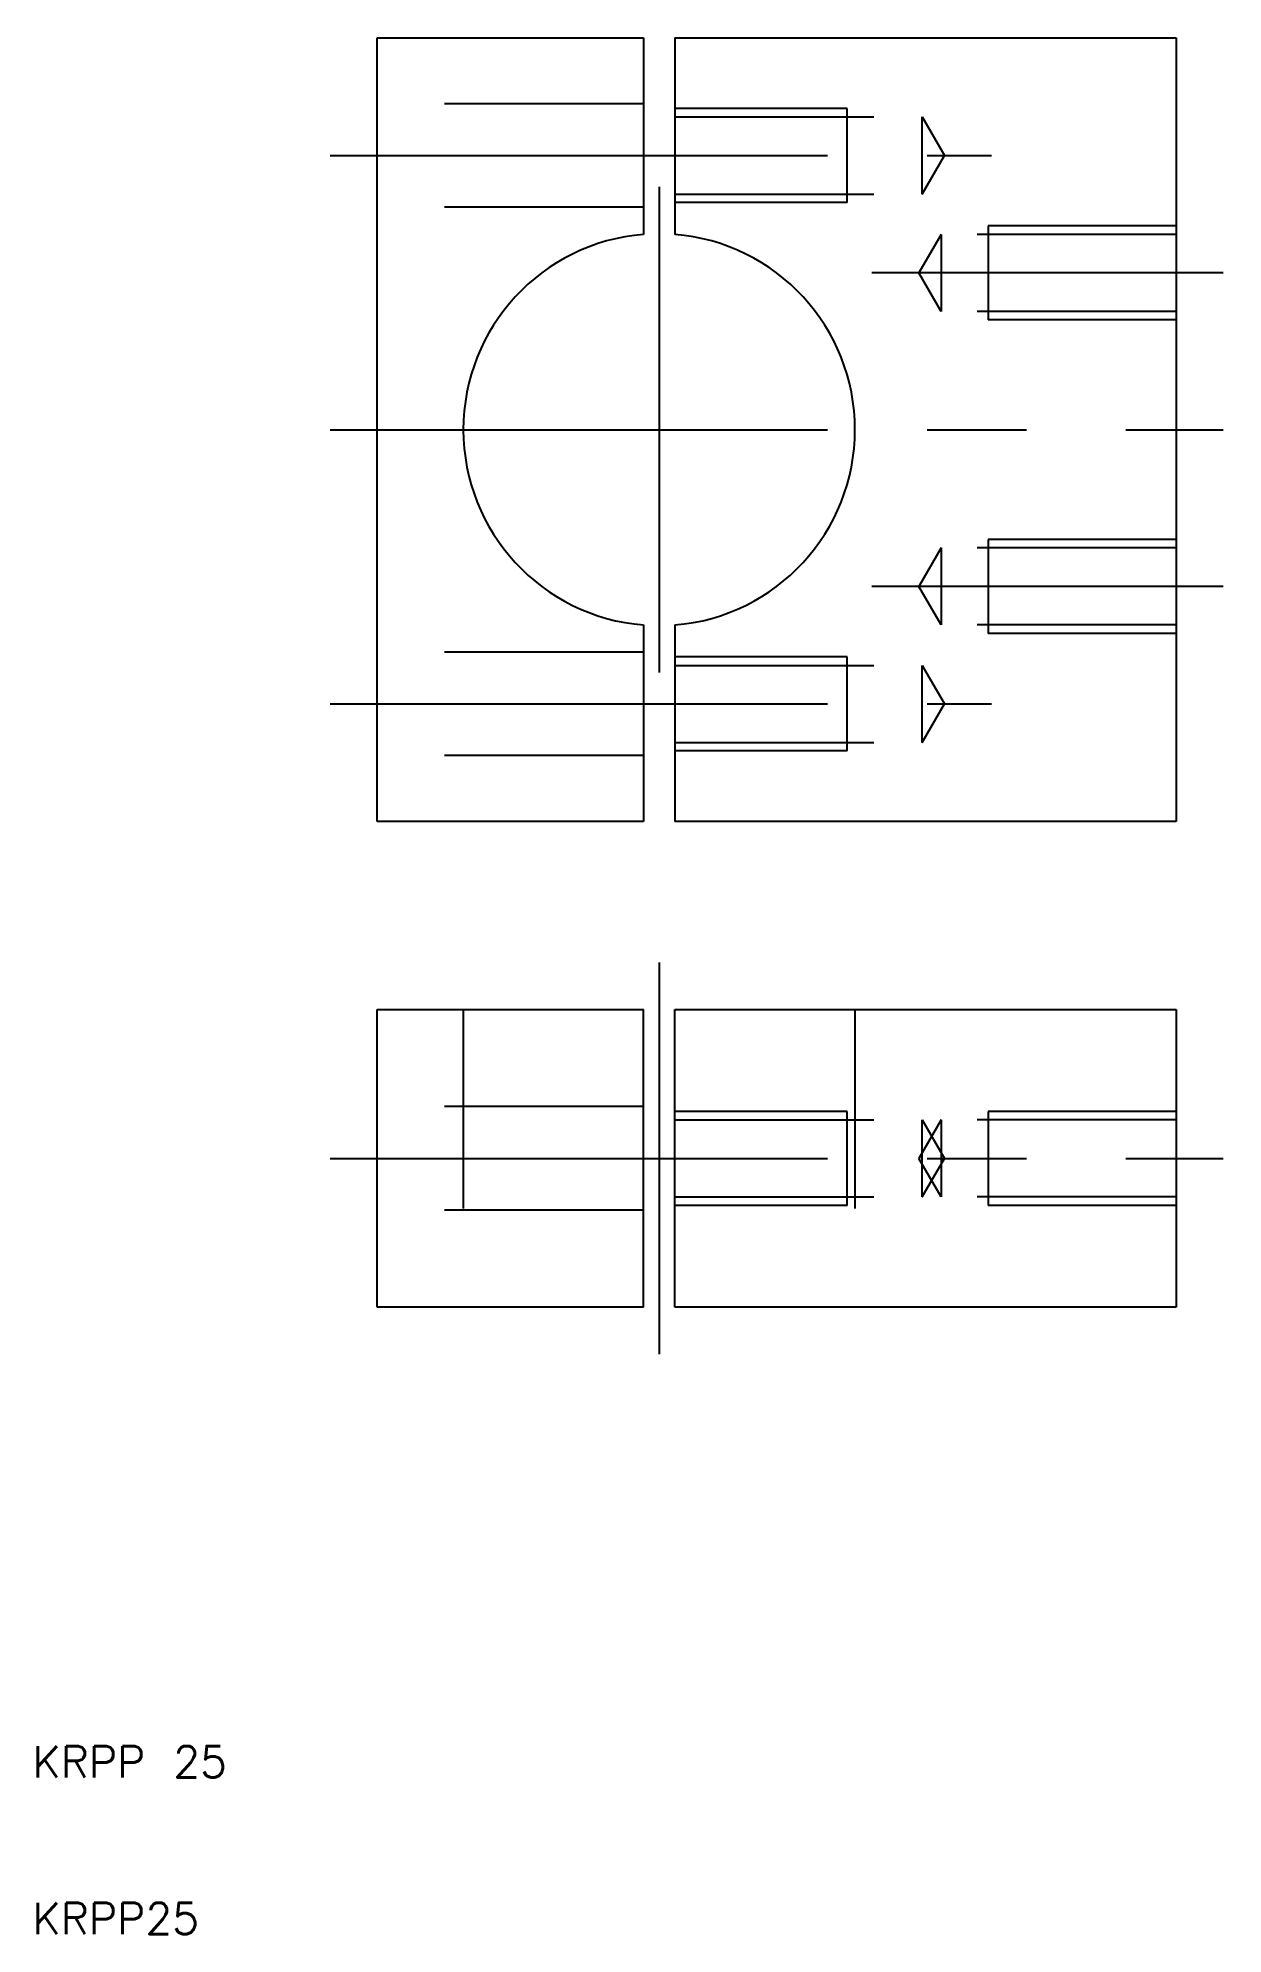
# Model space of a CAD drawing. Extents: x 10 to 86, y 10 to 131.
import ezdxf

# ---------------------------------------------------------------- set-up
doc = ezdxf.new("R2010")
doc.units = 0
doc.linetypes.add('CENTER', pattern=[50.8, 31.75, -6.35, 6.35, -6.35])
doc.linetypes.add('DASHED', pattern=[19.05, 12.7, -6.35])
doc.layers.get('0').update_dxf_attribs({"linetype": 'CONTINUOUS'})
doc.layers.add('CENTER', color=1, linetype='CENTER')
doc.styles.get("Standard").update_dxf_attribs({"font": 'txt.shx'})

msp = doc.modelspace()

# ---------------------------------------------------------------- linework, layer by layer
for p, q in [((32, 131), (49, 131)), ((32, 81), (32, 131)), ((49, 131), (49, 118.46)), ((51, 131), (51, 118.46)), ((51, 131), (83, 131)), ((51, 131), (83, 131)), ((83, 131), (83, 81)), ((49, 93.54), (49, 81)), ((51, 93.54), (51, 81)), ((49, 81), (32, 81)), ((83, 81), (51, 81)), ((32, 69), (49, 69)), ((32, 50), (32, 69)), ((49, 50), (49, 69)), ((51, 69), (83, 69)), ((51, 50), (51, 69)), ((83, 69), (83, 50)), ((49, 50), (32, 50)), ((83, 50), (51, 50))]:
    msp.add_line(p, q)
at = {"color": 3, "linetype": 'DASHED'}
for p, q in [((49, 126.8), (32, 126.8)), ((62, 126.5), (51, 126.5)), ((51, 125.96), (66.8, 125.96)), ((62, 120.5), (62, 126.5)), ((66.8, 125.96), (68.22, 123.5)), ((66.8, 121.04), (66.8, 125.96)), ((66.8, 121.04), (68.22, 123.5)), ((51, 121.04), (66.8, 121.04)), ((49, 120.2), (32, 120.2)), ((62, 120.5), (51, 120.5)), ((83, 119), (71, 119)), ((71, 119), (71, 113)), ((68, 118.46), (66.58, 116)), ((68, 118.46), (68, 113.54)), ((83, 118.46), (68, 118.46)), ((68, 113.54), (66.58, 116)), ((83, 113.54), (68, 113.54)), ((83, 113), (71, 113)), ((68, 98.46), (66.58, 96)), ((68, 98.46), (68, 93.54)), ((83, 98.46), (68, 98.46)), ((83, 99), (71, 99)), ((71, 99), (71, 93)), ((68, 93.54), (66.58, 96)), ((83, 93.54), (68, 93.54)), ((83, 93), (71, 93)), ((49, 91.8), (32, 91.8)), ((62, 91.5), (51, 91.5)), ((51, 90.96), (66.8, 90.96)), ((62, 85.5), (62, 91.5)), ((66.8, 90.96), (68.22, 88.5)), ((66.8, 86.04), (66.8, 90.96)), ((66.8, 86.04), (68.22, 88.5)), ((51, 86.04), (66.8, 86.04)), ((49, 85.2), (32, 85.2)), ((62, 85.5), (51, 85.5)), ((37.5, 69), (37.5, 50)), ((62.5, 69), (62.5, 50)), ((49, 62.8), (32, 62.8)), ((62, 62.5), (51, 62.5)), ((51, 61.96), (66.8, 61.96)), ((62, 56.5), (62, 62.5)), ((68, 61.96), (66.58, 59.5)), ((66.8, 61.96), (68.22, 59.5)), ((66.8, 57.04), (66.8, 61.96)), ((83, 61.96), (68, 61.96)), ((68, 61.96), (68, 57.04)), ((71, 62.5), (71, 56.5)), ((83, 62.5), (71, 62.5)), ((68, 57.04), (66.58, 59.5)), ((66.8, 57.04), (68.22, 59.5)), ((51, 57.04), (66.8, 57.04)), ((83, 57.04), (68, 57.04)), ((49, 56.2), (32, 56.2)), ((62, 56.5), (51, 56.5)), ((83, 56.5), (71, 56.5))]:
    msp.add_line(p, q, dxfattribs=at)
for start, end in [(94.5886, 265.4114), (274.5886, 85.4114)]:
    msp.add_arc((50, 106), 12.5, start, end)
at = {"layer": 'CENTER'}
for p, q in [((29, 123.5), (71.22, 123.5)), ((50, 121.5), (50, 90.5)), ((86, 116), (63.58, 116)), ((29, 106), (86, 106)), ((86, 96), (63.58, 96)), ((29, 88.5), (71.22, 88.5)), ((50, 72), (50, 47)), ((29, 59.5), (86, 59.5))]:
    msp.add_line(p, q, dxfattribs=at)

# ---------------------------------------------------------------- texts
for s, p in [('KRPP 25', (10, 20)), ('KRPP25', (10, 10))]:
    msp.add_text(s, height=2).set_placement(p)

doc.saveas('drawing.dxf')
